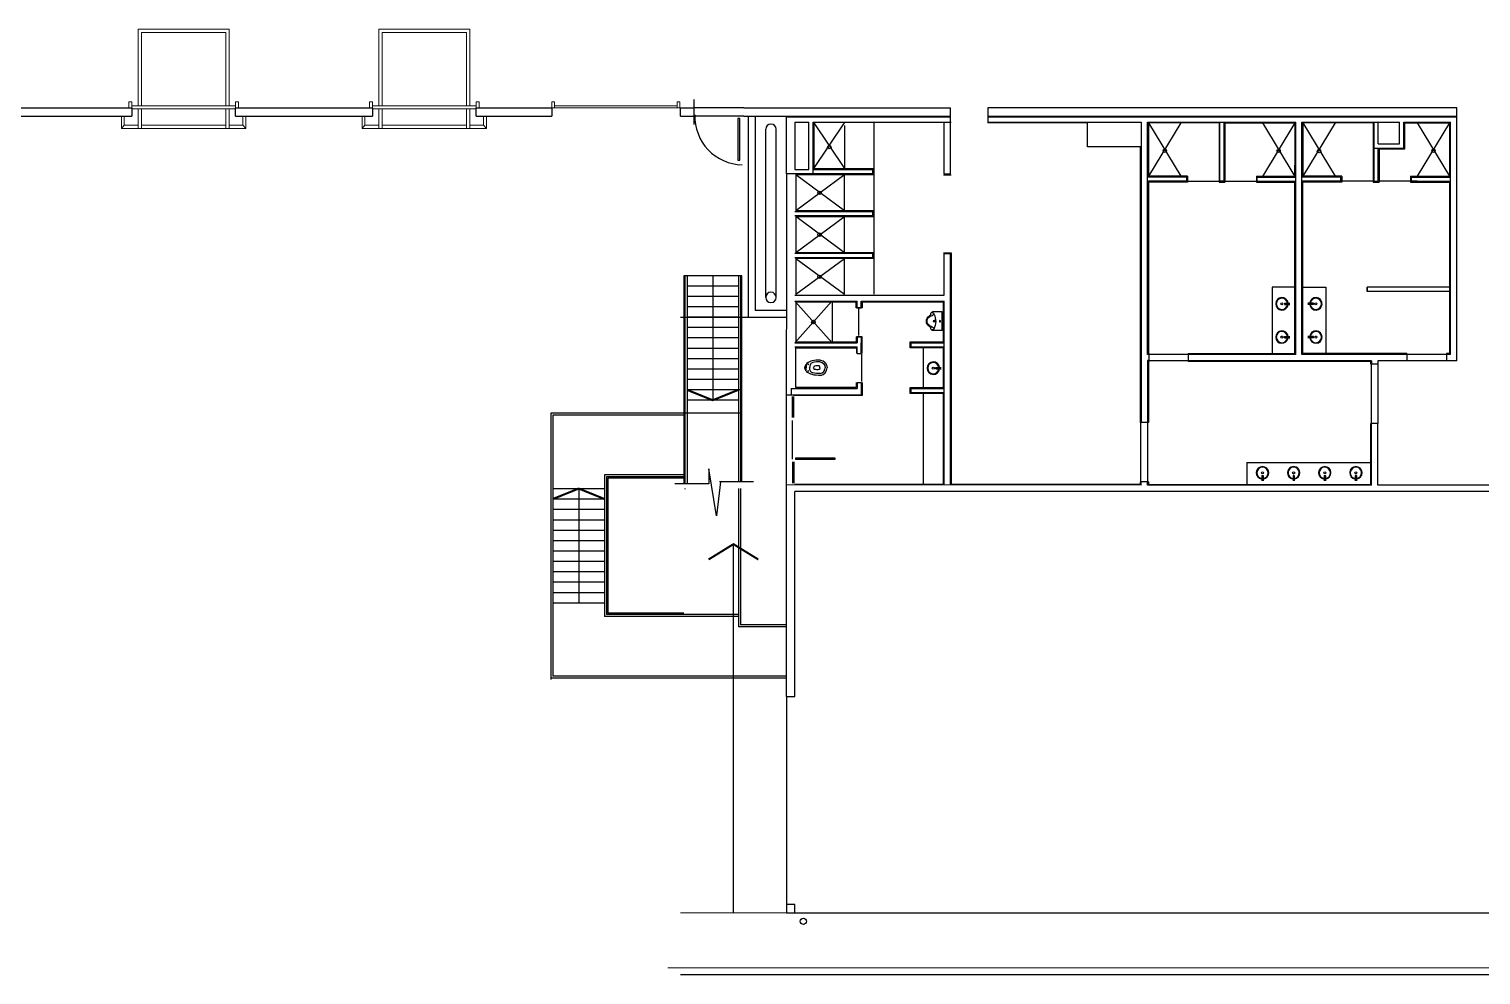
# Model space of a CAD drawing. Header units: millimetres. Extents: x 161 to 540, y 104 to 460.
# Drawn here: x 259.76 to 294.75, y 313.32 to 336.11 of the extents above; entities that cross this region are included whole.
import ezdxf

# ---------------------------------------------------------------- set-up
doc = ezdxf.new("R2010")
doc.units = ezdxf.units.MM
doc.linetypes.add('CONTINOUS', pattern=[0])
for name, color, linetype in [('00-SANIT', 8, 'Continuous'), ('10-CARP-SLIA', 15, 'Continuous'), ('10-M-A-150', 3, 'Continuous'), ('ARQ', 1, 'Continuous'), ('ARQ-2', 8, 'CONTINOUS'), ('Muros', 3, 'Continuous')]:
    doc.layers.add(name, color=color, linetype=linetype)
doc.layers.add('000 ALE HATCH', color=253, linetype='Continuous', lineweight=0)

# ---------------------------------------------------------------- blocks, each defined once
blk = doc.blocks.new('Inodoro corto Pilar')
for points in [[(-0.174249, 0.153512, -0.066659), (-0.156175, 0.348488, -0.095705), (-0.093132, 0.476787, -0.015087)], [(-0.128049, 0.160369, -0.08065), (-0.113821, 0.337568, -0.236142), (-0.074524, 0.393235, -0.092428), (0.010141, 0.412196, 1.125598)], [(-0.093132, 0.476787, -0.231403), (-0.066714, 0.493517), (0.010141, 0.493517)], [(-0.061714, 0.493517, -0.538085), (0.081995, 0.493517, -1.991402)], [(0.113413, 0.476787, 0.231403), (0.086995, 0.493517), (0.010141, 0.493517)], [(0.14833, 0.160369, 0.08065), (0.134102, 0.337568, 0.236142), (0.094806, 0.393235, 0.092428), (0.010141, 0.412196, -1.125598)], [(0.19453, 0.153512, 0.066659), (0.176456, 0.348488, 0.095705), (0.113413, 0.476787, 0.015087)], [(-0.174249, 0.153512, 0.398108), (0.010141, -0.006303, 0.381756)], [(-0.128049, 0.160369, 0.391062), (0.010141, 0.042196, -0.020403)], [(0.010141, 0.166452, -0.071708), (-0.024533, 0.171744, -0.264886), (-0.036511, 0.187532, -0.087945), (-0.031023, 0.292004, -0.362438), (0.010141, 0.319716, 1.825448)], [(0.010141, 0.166452, 0.071708), (0.044814, 0.171744, 0.264886), (0.056792, 0.187532, 0.087945), (0.051304, 0.292004, 0.362438), (0.010141, 0.319716, -1.825448)], [(0.14833, 0.160369, -0.391062), (0.010141, 0.042196, 0.020403)], [(0.19453, 0.153512, -0.398108), (0.010141, -0.006303, -0.381756)]]:
    blk.add_lwpolyline(points, format="xyb")
for centre in [(-0.069859, 0.448056), (0.090141, 0.448056)]:
    blk.add_circle(centre, 0.00843)
blk.add_arc((0.010141, 0.474961), 0.05722, 18.846256, 161.153744)
blk = doc.blocks.new('MURAL CORTO VS')
for p, q in [((-0.225, 0), (0.225, 0)), ((-0.225, 0), (-0.225, -0.231031)), ((0.225, 0), (0.225, -0.231031)), ((-0.205224, -0.231031), (-0.225, -0.231031)), ((0.225, -0.231031), (0.205224, -0.231031))]:
    blk.add_line(p, q)
for centre, radius in [((-0.019313, -0.202847), 0.003249), ((-0.016105, -0.185791), 0.003249), ((0, -0.054976), 0.015), ((-0.007978, -0.21599), 0.003249), ((-0.000769, -0.177665), 0.003249), ((0, -0.19765), 0.003249), ((0.009364, -0.215323), 0.003249), ((0.015146, -0.184589), 0.003249), ((0.019655, -0.201348), 0.003249)]:
    blk.add_circle(centre, radius)
for centre, radius, start, end in [((-0.175256, -0.225977), 0.05, 185.800457, 242.304283), ((-0.159734, -0.243412), 0.047145, 125.639424, 214.697432), ((-0.162373, -0.201435), 0.077718, 242.304283, 263.68067), ((0, -0.555208), 0.397018, 63.881121, 118.133408), ((-0.352191, -0.375769), 0.254007, 16.680246, 44.676447), ((-0.174942, -0.329919), 0.051395, 24.937053, 85.520307), ((-0.014143, -0.25518), 0.125924, 204.925736, 276.448774), ((-0.014547, -0.255704), 0.105457, 206.562443, 277.928608), ((0.014547, -0.255704), 0.105457, 262.071392, 333.437557), ((0.014143, -0.25518), 0.125924, 263.551226, 335.074264), ((0.352191, -0.375769), 0.254007, 135.323553, 163.319754), ((0.174942, -0.329919), 0.051395, 94.479693, 155.062947), ((0.162373, -0.201435), 0.077718, 276.31933, 297.695717), ((0.159734, -0.243412), 0.047145, 325.302568, 71.387137), ((0.175256, -0.225977), 0.05, 297.695717, 354.199543)]:
    blk.add_arc(centre, radius, start, end)

msp = doc.modelspace()

# ---------------------------------------------------------------- linework, layer by layer
at = {"elevation": -4.725}
msp.add_lwpolyline([(281.966, 333.872), (281.986, 333.872)], dxfattribs=at)
at = {"layer": '00-SANIT'}
for p, q in [((288.46, 332.446, -2.431), (288.46, 333.872, 1.912)), ((288.56, 332.446, -2.431), (288.56, 333.872, 1.912)), ((292.177, 332.446, -2.431), (292.177, 333.244, 0)), ((292.277, 332.446, -2.431), (292.277, 333.244)), ((278.657, 332.728, -7.973), (280.096, 332.728, -8.366)), ((278.657, 332.628, -7.973), (280.096, 332.628, -8.366)), ((280.096, 332.628, -10.269), (280.096, 332.728, -8.371)), ((287.66, 332.544, 31.613), (286.716, 332.544, -2.622)), ((287.66, 332.446, 31.611), (286.716, 332.446, -2.622)), ((287.66, 332.446, -2.431), (287.66, 332.544, -2.199)), ((288.56, 332.446, -2.431), (288.46, 332.446, -2.431)), ((289.36, 332.446, -2.432), (289.361, 332.545, -2.432)), ((289.36, 332.446, -2.431), (289.361, 332.545, -2.432)), ((289.36, 332.447, -2.432), (290.287, 332.446, -2.431)), ((289.361, 332.545, -2.432), (290.287, 332.544, -2.431)), ((291.377, 332.545, -2.432), (290.437, 332.544, -2.431)), ((291.377, 332.447, -2.432), (290.437, 332.446, -2.431)), ((291.377, 332.446, -2.432), (291.377, 332.545, -2.432)), ((291.377, 332.446, -2.431), (291.377, 332.545, -2.432)), ((292.177, 332.446, -2.431), (292.277, 332.446, -2.431)), ((293.077, 332.544, 31.613), (294.016, 332.544, -2.431)), ((293.077, 332.446, -2.431), (293.077, 332.544, -2.199)), ((293.077, 332.446, 31.611), (294.016, 332.446, -2.431)), ((278.216, 331.718, -4.909), (280.096, 331.718, -5.431)), ((280.096, 331.618, -10.269), (280.096, 331.718, -8.371)), ((278.216, 331.618, -4.909), (280.096, 331.618, -5.431)), ((278.216, 330.708, -4.909), (280.096, 330.708, -5.431)), ((280.096, 330.608, -10.269), (280.096, 330.708, -8.371)), ((278.216, 330.608, -4.909), (280.096, 330.608, -5.431)), ((289.717, 329.891, -29.9), (289.717, 328.291, -29.9)), ((290.267, 329.891, 5.152), (289.717, 329.891, 5.152)), ((290.46, 329.891, 5.152), (291.01, 329.891, 5.152)), ((291.01, 329.891, -29.9), (291.01, 328.291, -29.9)), ((292.01, 329.791, 5.152), (292.01, 329.891, 5.152)), ((294.016, 329.891, 42.586), (292.01, 329.891, 5.152)), ((292.01, 329.891, 5.152), (292.01, 329.791, 5.152)), ((294.016, 329.791, 42.586), (292.01, 329.791, 5.152)), ((281.016, 328.452, 7.534), (281.016, 328.552, 7.534)), ((281.016, 328.552, 7.534), (281.816, 328.552, 7.534)), ((281.016, 328.452, 7.534), (281.816, 328.452, 7.534)), ((281.316, 327.452, 7.534), (281.316, 328.452, 7.534)), ((281.016, 327.352, 7.534), (281.016, 327.452, 7.534)), ((281.016, 327.452, 7.534), (281.816, 327.452, 7.534)), ((281.016, 327.352, 7.534), (281.816, 327.352, 7.534)), ((281.316, 325.122, 7.534), (281.316, 327.352, 7.534)), ((289.112, 325.671, 32.329), (292.116, 325.671, 3.767)), ((289.116, 325.119, 3.767), (289.116, 325.671, 3.767))]:
    msp.add_line(p, q, dxfattribs=at)
at = {"layer": '000 ALE HATCH'}
for p, q in [((272.357, 334.212), (272.357, 334.212)), ((272.357, 334.212), (272.357, 334.212)), ((261.986, 333.712), (261.986, 334.012)), ((262.056, 333.792), (262.056, 334.012)), ((264.916, 333.792), (264.916, 334.012)), ((264.986, 333.712), (264.986, 334.012)), ((267.786, 333.712), (267.786, 334.012)), ((267.856, 333.792), (267.856, 334.012)), ((270.716, 333.792), (270.716, 334.012)), ((270.786, 333.712), (270.786, 334.012)), ((262.056, 333.792), (261.986, 333.712)), ((261.986, 333.712), (264.986, 333.712)), ((264.916, 333.792), (264.986, 333.712)), ((267.856, 333.792), (267.786, 333.712)), ((267.786, 333.712), (270.786, 333.712)), ((270.716, 333.792), (270.786, 333.712)), ((278.017, 314.822), (275.457, 314.822)), ((363.915, 313.492), (275.157, 313.492))]:
    msp.add_line(p, q, dxfattribs=at)
for points in [[(262.391, 334.262), (262.391, 336.112), (264.581, 336.112), (264.581, 334.262)], [(262.471, 334.262), (262.471, 336.032), (264.501, 336.032), (264.501, 334.262)], [(268.191, 334.262), (268.191, 336.112), (270.381, 336.112), (270.381, 334.262)], [(268.271, 334.262), (268.271, 336.032), (270.301, 336.032), (270.301, 334.262)], [(262.236, 334.212), (262.236, 334.262), (264.736, 334.262), (264.736, 334.212)], [(262.236, 334.262), (262.236, 334.19), (264.736, 334.19), (264.736, 334.262)], [(262.391, 333.712), (262.391, 334.19)], [(262.471, 333.712), (262.471, 334.19)], [(264.501, 334.19), (264.501, 333.712)], [(264.581, 334.19), (264.581, 333.712)], [(268.036, 334.212), (268.036, 334.262), (270.536, 334.262), (270.536, 334.212)], [(268.036, 334.262), (268.036, 334.19), (270.536, 334.19), (270.536, 334.262)], [(268.191, 333.712), (268.191, 334.19)], [(268.271, 333.712), (268.271, 334.19)], [(270.301, 334.19), (270.301, 333.712)], [(270.381, 334.19), (270.381, 333.712)], [(262.391, 333.792), (262.056, 333.792)], [(264.501, 333.792), (262.471, 333.792)], [(264.916, 333.792), (264.581, 333.792)], [(268.191, 333.792), (267.856, 333.792)], [(270.301, 333.792), (268.271, 333.792)], [(270.716, 333.792), (270.381, 333.792)]]:
    msp.add_lwpolyline(points, dxfattribs=at)
for points in [[(262.166, 334.212), (262.166, 334.362), (262.236, 334.362), (262.236, 334.212)], [(264.806, 334.212), (264.806, 334.362), (264.736, 334.362), (264.736, 334.212)], [(267.966, 334.212), (267.966, 334.362), (268.036, 334.362), (268.036, 334.212)], [(270.606, 334.212), (270.606, 334.362), (270.536, 334.362), (270.536, 334.212)], [(272.357, 334.212), (272.357, 334.362), (272.427, 334.362), (272.427, 334.212)], [(272.357, 334.212), (272.357, 334.362), (272.427, 334.362), (272.427, 334.212)], [(275.377, 334.212), (275.377, 334.262), (272.427, 334.262), (272.427, 334.212)], [(275.447, 334.212), (275.447, 334.362), (275.377, 334.362), (275.377, 334.212)]]:
    msp.add_lwpolyline(points, close=True, dxfattribs=at)
at = {"layer": '10-CARP-SLIA'}
for p, q in [((276.987, 334.212), (275.787, 334.212)), ((276.987, 334.012), (275.787, 334.012)), ((287.695, 328.271), (286.765, 328.271)), ((293.923, 328.271), (292.967, 328.271)), ((287.695, 328.121), (286.765, 328.121)), ((293.923, 328.121), (292.967, 328.121))]:
    msp.add_line(p, q, dxfattribs=at)
at = {"layer": '10-CARP-SLIA', "ltscale": 0.25}
for p, q in [((287.521, 332.446, -6.198), (288.44, 332.446, -6.198)), ((288.581, 332.446, -6.198), (289.36, 332.447, -6.198)), ((292.156, 332.446, -6.198), (291.397, 332.447, -6.198)), ((293.216, 332.446, -6.198), (292.297, 332.446, -6.198)), ((292.111, 326.61), (292.111, 328.039)), ((292.276, 326.61), (292.276, 328.039)), ((286.556, 325.201), (286.556, 326.631)), ((286.726, 325.201), (286.726, 326.631))]:
    msp.add_line(p, q, dxfattribs=at)
at = {"layer": '10-CARP-SLIA'}
msp.add_arc((276.967, 334.002), 1.16, 178.0237, 268.8905, dxfattribs=at)
at = {"layer": '10-M-A-150'}
msp.add_line((275.457, 334.012), (275.457, 334.212), dxfattribs=at)
at = {"layer": 'ARQ'}
for p, q in [((275.787, 333.812), (275.787, 334.412)), ((277.087, 334.011), (277.087, 329.162)), ((277.257, 334.011), (277.257, 329.332)), ((278.677, 333.851), (279.416, 332.748)), ((278.677, 332.748), (279.416, 333.851, -20.015)), ((278.677, 333.851), (278.677, 332.748)), ((280.116, 333.851, -20.015), (280.116, 332.718)), ((285.268, 333.851, -16.248), (282.866, 333.851, -16.248)), ((288.44, 333.851, -8.124), (286.736, 333.851, -8.124)), ((286.736, 333.851, -8.124), (286.736, 332.642)), ((286.736, 333.851, -8.124), (287.522, 332.564, -6.198)), ((287.522, 333.851, -8.124), (286.742, 332.564, -6.198)), ((288.44, 333.851, -6.198), (288.44, 332.426, -6.198)), ((289.489, 333.851, -8.124), (288.581, 333.851, -8.124)), ((288.581, 333.851, -8.124), (290.267, 333.851, -8.124)), ((288.581, 333.851, -6.198), (288.581, 332.426, -6.198)), ((290.267, 333.851, -8.124), (289.487, 332.563, -6.198)), ((289.489, 333.851, -6.198), (290.267, 332.563, -6.198)), ((290.267, 333.851), (290.267, 332.642)), ((291.237, 333.852, -8.124), (290.458, 332.564, -6.198)), ((290.458, 333.852, -8.124), (291.237, 332.564, -6.198)), ((290.458, 333.852, -8.124), (290.458, 332.564, -6.198)), ((292.156, 333.852, -8.124), (290.458, 333.852, -8.124)), ((292.156, 333.852, -6.198), (292.156, 332.426, -6.198)), ((292.913, 333.852, -8.124), (293.996, 333.852, -8.124)), ((292.913, 333.224), (292.913, 333.852, -8.124)), ((293.216, 333.852, -8.124), (293.996, 332.564, -6.198)), ((293.996, 333.852, 0.15), (293.216, 332.564, -6.198)), ((293.996, 333.852, 0.15), (293.996, 332.564, -6.198)), ((277.516, 329.647), (277.516, 333.697)), ((277.766, 329.647), (277.766, 333.697)), ((279.416, 333.79), (279.416, 332.748)), ((279.416, 333.79), (279.416, 332.748)), ((286.546, 326.631, 3.767), (286.546, 333.276, 3.767)), ((292.297, 333.224), (292.913, 333.224)), ((292.297, 333.224, -6.198), (292.297, 332.426, -6.198)), ((286.736, 332.832, 1.336), (286.736, 332.564, 1.104)), ((290.267, 332.564, -6.198), (290.267, 332.832, -6.198)), ((278.016, 332.625), (278.008, 325.13)), ((278.236, 332.61), (279.416, 331.738)), ((278.236, 331.738), (279.416, 332.608)), ((278.236, 332.608), (280.116, 332.608)), ((278.677, 332.748), (280.116, 332.748)), ((279.416, 331.738), (279.416, 332.611)), ((279.416, 331.738), (279.416, 332.611)), ((280.116, 332.748), (280.116, 331.718)), ((280.116, 332.748), (280.116, 331.718)), ((281.796, 332.602), (281.986, 332.602)), ((287.681, 332.564, -6.198), (286.736, 332.564, -6.198)), ((286.736, 332.425, -6.198), (286.736, 328.291, 3.767)), ((287.681, 332.425, -6.198), (286.736, 332.425, -6.198)), ((287.681, 332.564, -6.198), (287.681, 332.425, -6.198)), ((288.44, 332.426, -6.198), (288.581, 332.426, -6.198)), ((289.34, 332.564, -6.198), (289.34, 332.426, -6.198)), ((289.34, 332.564, -6.198), (290.267, 332.564, -6.198)), ((289.34, 332.426, -6.198), (290.267, 332.426, -6.198)), ((290.267, 329.891, 5.152), (290.267, 332.426, 0.984)), ((291.397, 332.564, -6.198), (290.458, 332.564, -6.198)), ((291.397, 332.426, -6.198), (290.458, 332.426, -6.198)), ((290.46, 329.891, 5.152), (290.459, 332.426, -2.354)), ((291.397, 332.564, -6.198), (291.397, 332.426, -6.198)), ((292.156, 332.426, -6.198), (292.297, 332.426, -6.198)), ((293.056, 332.564, -6.198), (293.996, 332.564, -6.198)), ((293.056, 332.564, -6.198), (293.056, 332.426, -6.198)), ((293.056, 332.426, -6.198), (293.996, 332.426, -6.198)), ((293.996, 332.426, -6.198), (293.996, 328.291)), ((278.236, 331.738), (280.116, 331.738)), ((280.116, 331.718), (280.116, 330.708)), ((278.236, 331.6), (279.416, 330.728)), ((278.236, 331.598), (280.116, 331.598)), ((278.236, 330.728), (279.416, 331.598)), ((279.416, 330.728), (279.416, 331.601)), ((279.416, 330.728), (279.416, 331.601)), ((278.236, 330.728), (280.116, 330.728)), ((280.116, 330.708), (280.116, 329.722)), ((281.796, 330.722), (281.986, 330.722)), ((281.986, 330.722, 3.767), (281.986, 325.146, 3.767)), ((278.236, 330.588), (280.116, 330.588)), ((278.236, 330.587), (279.416, 329.722)), ((278.236, 329.722), (279.416, 330.585)), ((279.416, 329.722), (279.416, 330.588)), ((280.116, 330.608), (280.116, 329.722)), ((275.537, 330.169), (275.537, 325.154)), ((276.857, 330.169), (275.537, 330.169)), ((275.567, 330.169), (275.537, 330.169)), ((275.567, 330.169), (275.567, 325.154)), ((275.617, 330.169), (275.617, 325.154)), ((276.937, 330.169), (275.617, 330.169)), ((276.237, 330.169), (276.237, 327.169)), ((276.857, 330.169), (276.857, 325.2)), ((276.907, 330.169), (276.907, 325.2)), ((276.937, 330.169), (276.907, 330.169)), ((276.937, 325.2), (276.937, 330.169)), ((275.567, 329.919), (275.537, 329.919)), ((275.567, 329.669), (275.537, 329.669)), ((276.857, 329.919), (275.617, 329.919)), ((276.857, 329.669), (275.617, 329.669)), ((276.937, 329.919), (276.907, 329.919)), ((276.937, 329.669), (276.907, 329.669)), ((290.267, 328.291), (290.267, 329.891)), ((290.46, 328.291), (290.46, 329.891)), ((275.567, 329.419), (275.537, 329.419)), ((276.857, 329.419), (275.617, 329.419)), ((276.937, 329.419), (276.907, 329.419)), ((278.016, 329.332), (277.257, 329.332)), ((278.216, 329.552), (279.116, 328.552)), ((278.216, 328.552), (279.111, 329.552)), ((279.697, 329.532), (278.236, 329.532)), ((278.236, 329.532), (278.236, 328.572)), ((279.116, 329.552), (279.116, 328.552)), ((279.116, 329.552), (279.116, 328.552)), ((279.697, 329.398), (279.697, 329.532)), ((279.836, 329.398), (279.697, 329.398)), ((279.747, 329.368), (279.747, 328.728)), ((281.796, 329.532), (279.836, 329.532)), ((279.836, 329.532), (279.836, 329.398)), ((281.796, 328.572), (281.796, 329.532)), ((290.015, 329.506, -12.398), (290.015, 329.476, -12.398)), ((290.015, 329.506, -12.398), (290.147, 329.506, -12.398)), ((290.015, 329.476, -12.398), (290.147, 329.476, -12.398)), ((290.712, 329.506, -12.398), (290.58, 329.506, -12.398)), ((290.712, 329.476, -12.398), (290.58, 329.476, -12.398)), ((290.712, 329.506, -12.398), (290.712, 329.476, -12.398)), ((278.016, 329.162), (275.457, 329.162)), ((275.567, 329.169), (275.537, 329.169)), ((275.567, 328.919), (275.537, 328.919)), ((276.857, 329.169), (275.617, 329.169)), ((276.857, 328.919), (275.617, 328.919)), ((276.937, 329.169), (276.907, 329.169)), ((276.937, 328.919), (276.907, 328.919)), ((275.567, 328.669), (275.537, 328.669)), ((276.857, 328.669), (275.617, 328.669)), ((276.937, 328.669), (276.907, 328.669)), ((278.236, 328.572), (279.698, 328.572)), ((279.698, 328.572), (279.698, 328.698)), ((279.836, 328.698), (279.698, 328.698)), ((279.836, 328.298), (279.836, 328.698)), ((280.996, 328.432), (280.996, 328.572)), ((280.996, 328.572), (281.796, 328.572)), ((290.015, 328.676, -12.398), (290.015, 328.706, -12.398)), ((290.015, 328.706, -12.398), (290.147, 328.706, -12.398)), ((290.015, 328.676, -12.398), (290.147, 328.676, -12.398)), ((290.712, 328.706, -12.398), (290.58, 328.706, -12.398)), ((290.712, 328.676, -12.398), (290.58, 328.676, -12.398)), ((290.712, 328.676, -12.398), (290.712, 328.706, -12.398)), ((275.567, 328.419), (275.537, 328.419)), ((276.857, 328.419), (275.617, 328.419)), ((276.937, 328.419), (276.907, 328.419)), ((278.236, 327.472), (278.236, 328.432)), ((278.236, 328.432), (279.698, 328.432)), ((279.698, 328.432), (279.698, 328.298)), ((279.827, 327.618), (279.827, 328.278)), ((281.796, 328.432), (280.996, 328.432)), ((281.796, 327.472), (281.796, 328.432)), ((286.736, 328.291, 3.767), (286.745, 328.291, 3.767)), ((287.695, 328.291), (290.267, 328.291)), ((292.967, 328.291), (290.46, 328.291)), ((293.996, 328.291), (293.923, 328.291)), ((275.567, 328.169), (275.537, 328.169)), ((275.567, 327.919), (275.537, 327.919)), ((276.857, 328.169), (275.617, 328.169)), ((276.857, 327.919), (275.617, 327.919)), ((276.937, 328.169), (276.907, 328.169)), ((276.937, 327.919), (276.907, 327.919)), ((281.614, 327.927, 29.099), (281.614, 327.957, 29.099)), ((281.614, 327.957, 29.099), (281.746, 327.957, 29.099)), ((281.614, 327.927, 29.099), (281.746, 327.927, 29.099)), ((292.096, 328.101), (287.695, 328.101)), ((292.096, 328.039), (292.096, 328.101)), ((275.567, 327.669), (275.537, 327.669)), ((276.857, 327.669), (275.617, 327.669)), ((276.937, 327.669), (276.907, 327.669)), ((279.697, 327.598), (279.697, 327.472)), ((279.836, 327.598), (279.836, 327.282)), ((275.567, 327.419), (275.537, 327.419)), ((276.937, 327.419), (275.617, 327.419)), ((276.857, 327.169), (275.617, 327.169)), ((276.937, 327.419), (276.907, 327.419)), ((278.161, 326.749, 7.239), (278.161, 327.262, 7.532)), ((278.188, 326.749, 7.239), (278.188, 327.262, 7.532)), ((279.836, 327.282), (278.195, 327.282)), ((279.697, 327.472), (278.236, 327.472)), ((280.996, 327.332), (280.996, 327.472)), ((280.996, 327.472), (281.796, 327.472)), ((281.796, 327.332), (280.996, 327.332)), ((281.796, 325.126), (281.796, 327.332)), ((278.156, 325.751), (278.156, 326.679)), ((276.324, 324.387), (276.147, 325.514)), ((276.147, 325.514), (276.147, 325.154)), ((278.161, 325.681, 7.239), (278.161, 325.168, 7.532)), ((278.188, 325.681, 7.239), (278.188, 325.168, 7.532)), ((276.147, 325.154), (275.327, 325.154)), ((276.423, 325.2), (276.324, 324.387)), ((277.222, 325.2), (276.402, 325.2)), ((281.816, 325.142), (278.216, 325.15)), ((281.986, 325.146, 3.767), (286.546, 325.146, 3.767)), ((286.546, 325.146, 3.767), (286.546, 325.201, 3.767)), ((289.472, 325.359, -2.2), (289.502, 325.359, -2.2)), ((289.472, 325.359, -2.2), (289.472, 325.227, -2.2)), ((289.502, 325.359, -2.2), (289.502, 325.227, -2.2)), ((290.252, 325.359, -2.2), (290.222, 325.359, -2.2)), ((290.222, 325.359, -2.2), (290.222, 325.227, -2.2)), ((290.252, 325.359, -2.2), (290.252, 325.227, -2.2)), ((290.972, 325.359, -2.2), (291.002, 325.359, -2.2)), ((290.972, 325.359, -2.2), (290.972, 325.227, -2.2)), ((291.002, 325.359, -2.2), (291.002, 325.227, -2.2)), ((291.752, 325.359, -2.2), (291.722, 325.359, -2.2)), ((291.722, 325.359, -2.2), (291.722, 325.227, -2.2)), ((291.752, 325.359, -2.2), (291.752, 325.227, -2.2)), ((276.736, 314.821), (276.736, 323.701)), ((278.016, 320.028), (278.017, 314.822)), ((278.017, 314.822), (316.786, 314.822)), ((283.666, 314.822), (316.586, 314.822)), ((363.915, 313.322), (275.457, 313.322))]:
    msp.add_line(p, q, dxfattribs=at)
msp.add_lwpolyline([(276.892, 333.954), (276.845, 333.954), (276.845, 332.951), (276.892, 332.951)], close=True, dxfattribs=at)
msp.add_lwpolyline([(278.236, 332.61), (278.236, 331.738)], dxfattribs=at)
for points, elevation in [([(278.236, 331.6), (278.236, 330.728)], 2.94), ([(278.236, 330.587), (278.236, 329.722)], 8.371), ([(286.745, 328.101), (286.736, 328.101), (286.736, 326.631)], 3.767), ([(286.736, 325.201), (286.736, 325.141), (292.096, 325.141), (292.096, 326.61)], 3.767), ([(278.236, 325.741), (278.236, 325.781), (279.176, 325.781), (279.176, 325.741), (278.236, 325.741)], 20.903)]:
    msp.add_lwpolyline(points, dxfattribs=dict(at, elevation=elevation))
at = {"layer": 'ARQ', "const_width": 0.05}
for points in [[(276.857, 327.419), (276.237, 327.169), (275.617, 327.419)], [(277.336, 323.331), (276.736, 323.701), (276.136, 323.331)]]:
    msp.add_lwpolyline(points, dxfattribs=at)
at = {"layer": 'ARQ'}
for centre, radius in [((279.047, 333.269), 0.0429), ((287.132, 333.177, -6.198), 0.0429), ((289.877, 333.177, -6.198), 0.0429), ((290.85, 333.173, -6.198), 0.0429), ((293.606, 333.177, -6.198), 0.0429), ((278.809, 332.165), 0.0429), ((278.809, 331.155), 0.0429), ((278.809, 330.142), 0.0429), ((289.954, 329.491, -12.398), 0.025), ((290.773, 329.491, -12.398), 0.025), ((278.664, 329.052), 0.0429), ((289.954, 328.691, -12.398), 0.025), ((290.773, 328.691, -12.398), 0.025), ((281.553, 327.942, 29.099), 0.025), ((289.487, 325.42, -2.2), 0.025), ((290.237, 325.42, -2.2), 0.025), ((290.987, 325.42, -2.2), 0.025), ((291.737, 325.42, -2.2), 0.025), ((278.422, 314.616), 0.075)]:
    msp.add_circle(centre, radius, dxfattribs=at)
for centre, radius, start, end in [((277.641, 333.697), 0.125, 0, 180), ((277.641, 329.647), 0.125, 0, 180), ((277.641, 329.647), 0.125, 180, 0), ((289.954, 329.491, -12.398), 0.15, 5.7392, 354.2608), ((289.954, 329.491, -12.398), 0.136, 6.312, 353.688), ((290.773, 329.491, -12.398), 0.15, 185.7392, 174.2608), ((290.773, 329.491, -12.398), 0.136, 186.312, 173.688), ((289.954, 328.691, -12.398), 0.15, 5.7392, 354.2608), ((289.954, 328.691, -12.398), 0.136, 6.312, 353.688), ((290.773, 328.691, -12.398), 0.15, 185.7392, 174.2608), ((290.773, 328.691, -12.398), 0.136, 186.312, 173.688), ((281.553, 327.942, 29.099), 0.15, 5.7392, 354.2608), ((281.553, 327.942, 29.099), 0.136, 6.312, 353.688), ((289.487, 325.42, -2.2), 0.15, 275.7392, 264.2608), ((289.487, 325.42, -2.2), 0.136, 276.312, 263.688), ((290.237, 325.42, -2.2), 0.15, 275.7392, 264.2608), ((290.237, 325.42, -2.2), 0.136, 276.312, 263.688), ((290.987, 325.42, -2.2), 0.15, 275.7392, 264.2608), ((290.987, 325.42, -2.2), 0.136, 276.312, 263.688), ((291.737, 325.42, -2.2), 0.15, 275.7392, 264.2608), ((291.737, 325.42, -2.2), 0.136, 276.312, 263.688)]:
    msp.add_arc(centre, radius, start, end, dxfattribs=at)
at = {"layer": 'ARQ-2'}
for p, q in [((276.937, 326.862), (276.937, 327.419)), ((276.907, 326.86), (272.337, 326.86)), ((272.337, 326.86), (272.337, 320.442)), ((275.537, 326.81), (272.387, 326.81)), ((272.387, 326.81), (272.387, 320.52)), ((273.627, 325.37), (273.627, 321.96)), ((275.537, 325.37), (273.627, 325.37)), ((273.677, 325.32), (273.677, 322.01)), ((275.537, 325.32), (273.677, 325.32)), ((273.707, 325.29), (273.707, 322.04)), ((275.537, 325.29), (273.707, 325.29)), ((272.387, 325.04), (273.627, 325.04)), ((272.387, 324.79), (273.627, 324.79)), ((273.007, 325.04), (273.007, 322.29)), ((275.567, 325.04), (275.567, 325.028)), ((276.857, 325.04), (276.857, 321.71)), ((276.907, 325.04), (276.907, 321.76)), ((272.387, 324.54), (273.627, 324.54)), ((272.387, 324.29), (273.627, 324.29)), ((272.387, 324.04), (273.627, 324.04)), ((272.387, 323.79), (273.627, 323.79)), ((272.387, 323.54), (273.627, 323.54)), ((272.387, 323.29), (273.627, 323.29)), ((272.387, 323.04), (273.627, 323.04)), ((272.387, 322.79), (273.627, 322.79)), ((272.387, 322.54), (273.627, 322.54)), ((272.387, 322.29), (273.627, 322.29)), ((272.387, 322.29), (273.627, 322.29)), ((276.857, 321.96), (273.627, 321.96)), ((276.857, 322.01), (273.677, 322.01)), ((275.537, 322.04), (273.707, 322.04)), ((278.016, 321.71), (276.857, 321.71)), ((278.016, 321.76), (276.907, 321.76)), ((276.857, 320.52), (272.387, 320.52)), ((278.016, 320.52), (272.387, 320.52)), ((276.907, 320.47), (272.337, 320.47)), ((278.016, 320.47), (272.337, 320.47))]:
    msp.add_line(p, q, dxfattribs=at)
at = {"layer": 'ARQ-2', "const_width": 0.05}
msp.add_lwpolyline([(272.387, 324.79), (273.007, 325.04), (273.627, 324.79)], dxfattribs=at)
at = {"layer": 'Muros'}
for p, q in [((258.936, 334.212), (262.236, 334.212)), ((262.236, 334.212), (262.236, 334.012)), ((264.736, 334.212), (268.036, 334.212)), ((264.736, 334.012), (264.736, 334.212)), ((268.036, 334.212), (268.036, 334.012)), ((270.536, 334.212), (272.357, 334.212)), ((270.536, 334.012), (270.536, 334.212)), ((272.357, 334.212), (272.357, 334.012)), ((275.457, 334.212), (275.787, 334.212)), ((276.987, 334.212), (281.966, 334.212)), ((281.966, 332.622), (281.966, 334.212)), ((294.166, 328.121), (294.166, 334.212)), ((258.936, 334.012), (262.236, 334.012)), ((264.736, 334.012), (268.036, 334.012)), ((270.536, 334.012), (272.357, 334.012)), ((275.457, 334.012), (275.787, 334.012)), ((276.987, 334.012), (281.966, 334.012)), ((278.016, 332.625), (278.016, 334.012)), ((281.966, 333.992), (278.016, 333.992)), ((278.216, 333.872), (278.216, 332.728)), ((278.216, 333.872), (278.557, 333.872)), ((278.557, 332.728), (278.557, 333.872, 8.124)), ((278.657, 332.628), (278.657, 333.872)), ((278.657, 333.872, -8.124), (281.966, 333.872, -4.725)), ((281.816, 332.622), (281.816, 333.872)), ((282.866, 334.012), (294.166, 334.012)), ((294.166, 333.992), (282.866, 333.992)), ((282.866, 333.872, -3.801), (286.566, 333.872)), ((285.268, 333.276), (285.268, 333.872)), ((286.566, 333.872, 8.124), (286.566, 328.122)), ((286.716, 328.271), (286.716, 333.872)), ((286.716, 328.271), (286.716, 333.872)), ((286.716, 333.872, -8.124), (290.287, 333.872)), ((290.287, 328.271), (290.287, 333.872)), ((290.437, 328.271), (290.437, 333.872)), ((290.437, 328.271), (290.437, 333.872)), ((290.437, 328.271), (290.437, 333.872)), ((290.437, 333.872, -8.124), (292.277, 333.872, -8.124)), ((292.177, 333.244), (292.177, 333.872)), ((292.277, 333.344), (292.277, 333.872, -8.124)), ((292.277, 333.872, -8.124), (292.791, 333.872, -8.124)), ((292.791, 333.344), (292.791, 333.872, -8.124)), ((292.891, 333.244), (292.891, 333.872, -8.124)), ((292.891, 333.872, -8.124), (294.016, 333.872)), ((294.016, 328.271), (294.016, 333.872, -8.121)), ((286.566, 333.276), (285.268, 333.276)), ((292.177, 333.244), (292.891, 333.244)), ((292.277, 333.344), (292.791, 333.344)), ((278.216, 332.625), (278.016, 332.625)), ((278.216, 332.728), (278.557, 332.728)), ((278.216, 332.728), (278.557, 332.728)), ((278.216, 332.628), (278.216, 332.625)), ((278.216, 332.628), (278.657, 332.628)), ((278.657, 332.628), (278.666, 332.628)), ((281.816, 332.622), (281.966, 332.622)), ((281.816, 329.702), (281.816, 330.702)), ((281.816, 330.702), (281.966, 330.702)), ((281.966, 325.122), (281.966, 330.702)), ((278.216, 329.702), (281.816, 329.702)), ((278.216, 329.552), (279.718, 329.552)), ((279.707, 329.398), (279.817, 329.398)), ((279.718, 329.398), (279.718, 329.552)), ((279.816, 329.552), (281.816, 329.552)), ((279.816, 329.398), (279.816, 329.552)), ((281.816, 325.122), (281.816, 329.552)), ((279.717, 328.698), (279.817, 328.698)), ((279.718, 328.698), (279.718, 328.552)), ((279.816, 328.698), (279.816, 328.552)), ((278.216, 328.552), (279.718, 328.552)), ((278.216, 328.452), (279.718, 328.452)), ((279.717, 328.298), (279.817, 328.298)), ((279.718, 328.298), (279.718, 328.452)), ((279.816, 328.298), (279.816, 328.552)), ((286.745, 328.271), (286.716, 328.271)), ((286.745, 328.271), (286.716, 328.271)), ((290.287, 328.271), (287.695, 328.272)), ((292.963, 328.271), (290.437, 328.271)), ((292.963, 328.271), (290.437, 328.271)), ((292.967, 328.271), (290.441, 328.271)), ((292.967, 328.271), (290.441, 328.271)), ((294.016, 328.271), (293.923, 328.271)), ((286.566, 328.122), (286.566, 326.631)), ((286.745, 328.122), (286.716, 328.122)), ((286.716, 328.122), (286.716, 326.631)), ((286.716, 328.122), (286.716, 326.631)), ((286.716, 328.122), (286.716, 326.631)), ((286.716, 328.121), (286.718, 328.121)), ((290.437, 328.121), (287.695, 328.121)), ((292.116, 328.121), (290.437, 328.121)), ((292.116, 328.121), (290.441, 328.121)), ((292.271, 328.039), (292.096, 328.039)), ((292.116, 328.121), (292.116, 328.039)), ((292.963, 328.121), (292.266, 328.121)), ((292.967, 328.121), (292.266, 328.121)), ((292.266, 328.121), (292.266, 328.039)), ((292.266, 328.121), (292.266, 328.039)), ((292.266, 328.121), (292.266, 328.039)), ((294.166, 328.121), (293.923, 328.121)), ((279.717, 327.598), (279.817, 327.598)), ((279.718, 327.598), (279.718, 327.452)), ((279.816, 327.598), (279.816, 327.302)), ((278.016, 327.302), (278.216, 327.302)), ((278.128, 327.452), (279.718, 327.452)), ((278.128, 327.452), (278.128, 327.302)), ((278.128, 327.302), (279.816, 327.302)), ((278.128, 327.302), (279.816, 327.302)), ((286.736, 326.631), (286.546, 326.631)), ((286.716, 326.631), (286.571, 326.631)), ((292.271, 326.61), (292.096, 326.61)), ((292.116, 325.119), (292.116, 326.61)), ((292.266, 326.61), (292.121, 326.61)), ((292.266, 325.119), (292.266, 326.61)), ((292.266, 325.119), (292.266, 326.61)), ((292.266, 325.119), (292.266, 326.61)), ((286.566, 325.121), (278.015, 325.13)), ((278.015, 320.028), (278.015, 325.13)), ((286.736, 325.201), (286.546, 325.201)), ((286.566, 325.121), (286.566, 325.201)), ((286.716, 325.121), (286.716, 325.201)), ((286.716, 325.121), (286.716, 325.201)), ((286.716, 325.121), (286.716, 325.201)), ((292.116, 325.12), (286.716, 325.121)), ((300.066, 325.122), (292.266, 325.12)), ((299.167, 324.972), (278.217, 324.972)), ((278.217, 320.028), (278.217, 324.972)), ((278.016, 320.028), (278.216, 320.028)), ((278.217, 315.022), (278.017, 315.022)), ((278.017, 315.022), (278.017, 314.822)), ((278.217, 314.822), (278.217, 315.022)), ((278.017, 314.822), (278.217, 314.822))]:
    msp.add_line(p, q, dxfattribs=at)
at = {"layer": 'Muros', "ltscale": 0.25}
for p, q in [((286.745, 328.291), (286.745, 328.101)), ((287.695, 328.291), (287.695, 328.101)), ((292.967, 328.291), (292.967, 328.121)), ((293.923, 328.291), (293.923, 328.121))]:
    msp.add_line(p, q, dxfattribs=at)
at = {"layer": 'Muros'}
msp.add_lwpolyline([(294.166, 334.212), (282.866, 334.212), (282.866, 333.851)], dxfattribs=at)

# ---------------------------------------------------------------- block references
at = {"layer": '00-SANIT', "xscale": -1, "rotation": 270}
msp.add_blockref('MURAL CORTO VS', (281.768, 329.072, 7.534), dxfattribs=at)
at = {"layer": '00-SANIT', "xscale": -1.000359, "yscale": 1.000359, "zscale": 1.000359, "rotation": 90}
msp.add_blockref('Inodoro corto Pilar', (278.985, 327.962, 15.188), dxfattribs=at)

doc.saveas('drawing.dxf')
